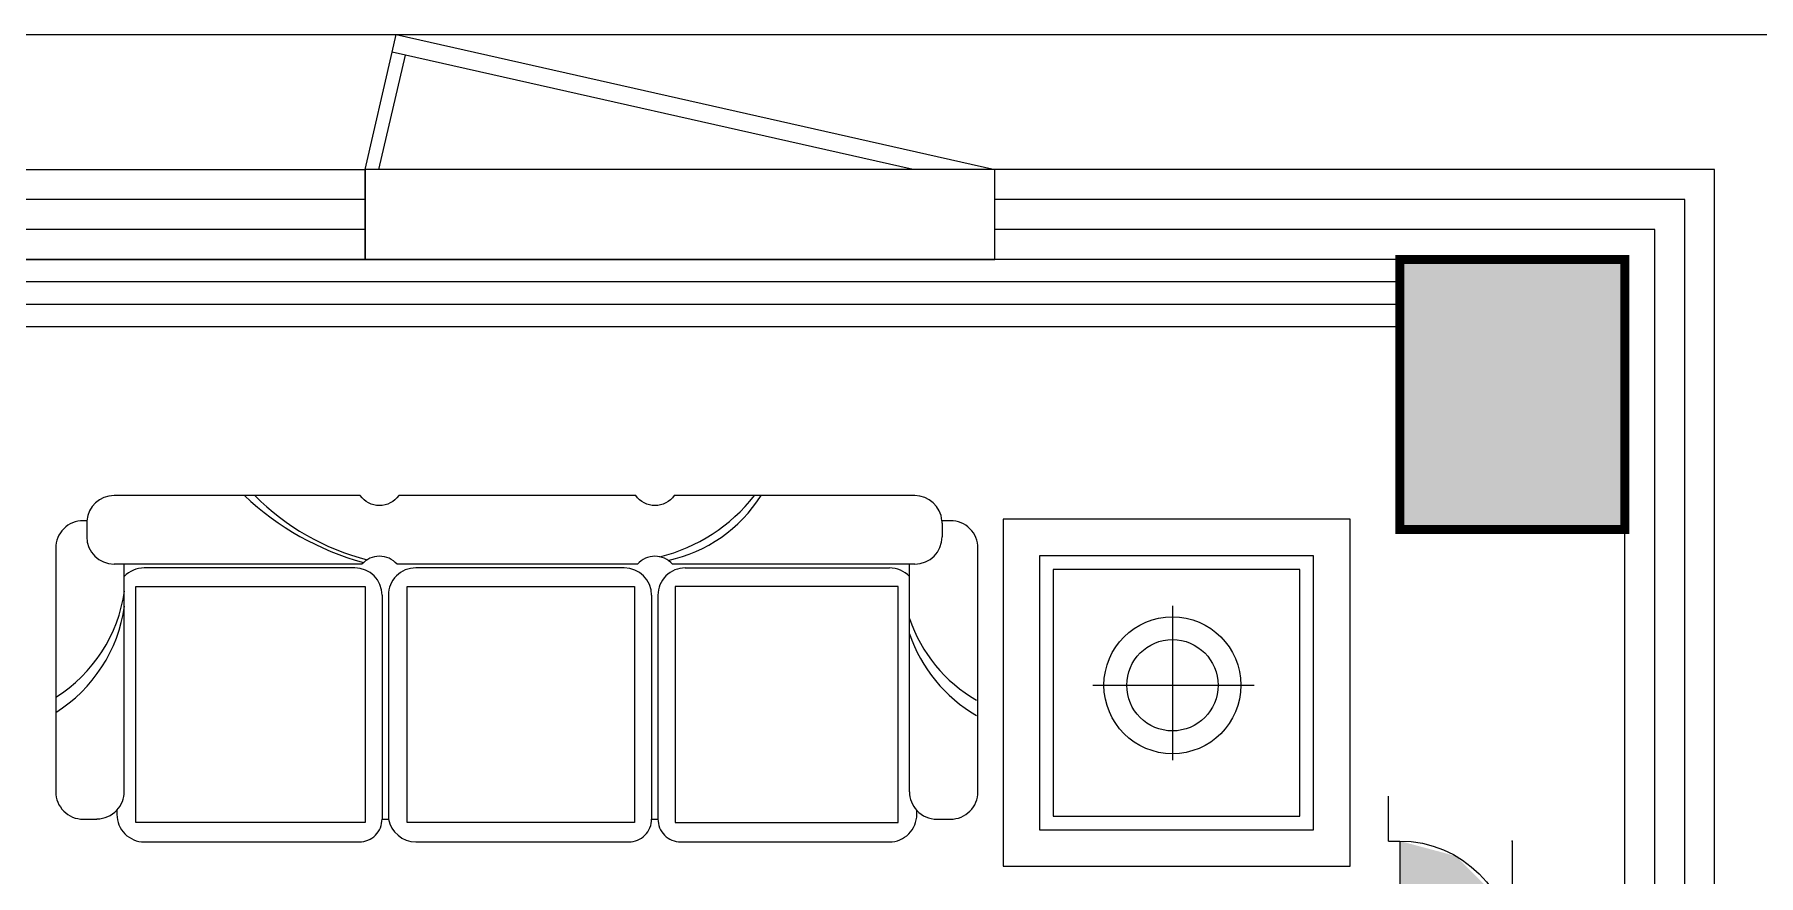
# Model space of a CAD drawing. Extents: x -6243262 to 3079315, y -2914302 to 172723.
# Drawn here: x -1780833 to -1777000, y -597556 to -595687 of the extents above; entities that cross this region are included whole.
import ezdxf

# ---------------------------------------------------------------- set-up
doc = ezdxf.new("R2010")
doc.units = 0
doc.header["$LTSCALE"] = 1000
for name, color, linetype in [('0-柱网', 2, 'Continuous'), ('0-铝板', 32, 'Continuous'), ('A-FLOR-OTHER1-ON', 253, 'Continuous'), ('CURTWALL', 4, 'Continuous'), ('EQUIP-插座', 3, 'Continuous'), ('EQUIP-照明', 3, 'Continuous'), ('fur', 253, 'Continuous'), ('STAIR', 2, 'Continuous'), ('WALL', 9, 'Continuous'), ('WINDOW', 4, 'Continuous')]:
    doc.layers.add(name, color=color, linetype=linetype)
doc.styles.get("Standard").update_dxf_attribs({"font": 'gbenor.shx', "bigfont": 'gbcbig.shx'})

# ---------------------------------------------------------------- blocks, each defined once
blk = doc.blocks.new('$plan$00002641')
at = {"layer": 'fur', "color": 0}
for p, q in [((133.6, 1785.8), (133.6, 1176.8)), ((742.6, 1785.8), (133.6, 1785.8)), ((742.6, 1176.8), (742.6, 1785.8)), ((164, 1755.3), (164, 1207.2)), ((712.1, 1755.3), (164, 1755.3)), ((712.1, 1207.2), (712.1, 1755.3)), ((421.5, 1295.4), (421.5, 1653.8)), ((244.6, 1472.1), (588.3, 1472.1)), ((164, 1207.2), (712.1, 1207.2)), ((133.6, 1176.8), (742.6, 1176.8)), ((60.9, 960.1), (91.3, 960.1)), ((152.2, 899.2), (152.2, 360.8)), ((658.3, 887.6), (152.2, 887.6)), ((201.8, 862.1), (201.8, 366.3)), ((726.2, 862.1), (201.8, 862.1)), ((726.2, 366.3), (726.2, 862.1)), ((160.6, 389.2), (160.6, 843)), ((201.8, 366.3), (726.2, 366.3)), ((221.5, 328.3), (718.8, 328.3)), ((221.5, 314.4), (718.8, 314.4)), ((152.2, 282.7), (152.2, -251.6)), ((201.8, 276.4), (726.2, 276.4)), ((201.8, -229.1), (201.8, 276.4)), ((726.2, 276.4), (726.2, -229.1)), ((160.6, 253.5), (160.6, -210)), ((726.2, -229.1), (201.8, -229.1)), ((221.5, -270.9), (718.8, -270.9)), ((221.5, -284.8), (718.8, -284.8)), ((152.2, -329.7), (152.2, -880.6)), ((201.8, -322.8), (726.2, -322.8)), ((201.8, -832.6), (201.8, -322.8)), ((726.2, -322.8), (726.2, -832.6)), ((160.6, -345.7), (160.6, -813.5)), ((726.2, -832.6), (201.8, -832.6)), ((658.3, -858), (152.2, -858)), ((60.9, -941.5), (91.3, -941.5))]:
    blk.add_line(p, q, dxfattribs=at)
blk.add_lwpolyline([(823.8, 1095.6), (823.8, 1867), (52.4, 1867), (52.4, 1095.6)], close=True, dxfattribs=at)
blk.add_lwpolyline([(718.5, -918.9, 0.207927), (699.2, -874.4), (708.7, -874.4, 0.414214), (769.6, -813.5), (769.6, -335.6, 0.414214), (718.8, -284.8), (718.8, -270.9, 0.354555), (769.6, -210), (769.6, 263.7, 0.414214), (718.8, 314.4), (718.8, 328.3, 0.414214), (769.6, 379), (769.6, 843, 0.414214), (708.7, 903.9), (699.9, 903.9, 0.207927), (719.2, 948.5), (719.2, 978.9, 0.414214), (658.3, 1039.8), (116.6, 1039.8, 0.414214), (55.7, 978.9), (55.7, 959.8, 0.389489), (0, 899.2), (0, 364.5, -0.514939), (0, 279), (0, -247.9, -0.514939), (0, -333.4), (0, -880.6, 0.389489), (55.7, -941.2), (55.7, -949.4, 0.414214), (116.6, -1010.3), (658.3, -1010.3, 0.414214), (719.2, -949.4), (719.2, -918.9)], format="xyb", close=True, dxfattribs=at)
for radius in [152.2, 101.5]:
    blk.add_circle((421.5, 1472.1), radius, dxfattribs=at)
for centre, radius, start, end in [((165.1, 1204.3), 334.7, 288.8232, 329.8898), ((199, 1204.3), 334.7, 288.8232, 329.8898), ((60.9, 899.2), 60.9, 90, 94.8786), ((91.3, 899.2), 60.9, 0, 90), ((221.5, 843), 60.9, 133.0161, 180), ((658.3, 948.5), 60.9, 270, 313.0161), ((-173.7, 283.2), 324.8, 12.0984, 57.6672), ((-237.6, 240.4), 384.7, 13.8701, 51.8705), ((221.5, 389.2), 60.9, 180, 270), ((187.3, 321.8), 52.5, 131.9207, 228.0793), ((221.5, 253.5), 60.9, 90, 180), ((221.5, -210), 60.9, 180, 270), ((187.3, -290.6), 52.5, 131.9207, 228.0793), ((221.5, -345.7), 60.9, 90, 180), ((-382.6, -183.7), 542.1, 314.8957, 345.6532), ((-459.3, -157.7), 631.1, 316.7033, 344.5009), ((221.5, -813.5), 60.9, 180, 226.9839), ((91.3, -880.6), 60.9, 270, 0), ((165.1, -1188.8), 334.7, 32.2352, 81.9364), ((199, -1188.8), 334.7, 32.2352, 81.9364), ((657.6, -918.9), 60.9, 46.9839, 90), ((60.9, -880.6), 60.9, 265.1214, 270)]:
    blk.add_arc(centre, radius, start, end, dxfattribs=at)
blk = doc.blocks.new('1#柱网')
at = {"layer": '0-柱网'}
blk.add_hatch(color=0, dxfattribs=at).paths.add_polyline_path([(533705, 93967.2), (533705, 93367.2), (534205, 93367.2), (534205, 93967.2)])
at = {"layer": '0-柱网', "color": 0, "const_width": 20}
blk.add_lwpolyline([(533705, 93967.2), (533705, 93367.2), (534205, 93367.2), (534205, 93967.2), (533705, 93967.2)], dxfattribs=at)
blk = doc.blocks.new('A$C22252488')
at = {"layer": '0-铝板', "color": 0}
blk.add_lwpolyline([(1218.1, 0), (60.2, 261), (69.2, 300), (1400, 0)], dxfattribs=at)
at = {"layer": 'WINDOW', "color": 0}
for points in [[(0, 0), (60.2, 261)], [(30.8, 0), (89.5, 254.4)]]:
    blk.add_lwpolyline(points, dxfattribs=at)
blk = doc.blocks.new('$WINLIB2D$00000001')
at = {"color": 0}
for points in [[(-0.5, 0.5), (-0.5, -0.5)], [(-0.5, 0.5), (0.5, 0.5)], [(0.5, -0.5), (0.5, 0.5)], [(0.5, 0.1667), (-0.5, 0.1667)], [(0.5, -0.1667), (-0.5, -0.1667)], [(-0.5, -0.5), (0.5, -0.5)]]:
    blk.add_lwpolyline(points, dxfattribs=at)
blk = doc.blocks.new('33')
at = {"layer": '0-铝板', "color": 8}
blk.add_lwpolyline([(1421595.1, -770852.2), (1457095.1, -770852.2), (1457095.1, -779352.2)], dxfattribs=at)
at = {"layer": 'A-FLOR-OTHER1-ON', "color": 8}
for points in [[(1456095.1, -771352.2), (1448745.1, -771352.2)], [(1456095.1, -771502.2), (1448745.1, -771502.2)]]:
    blk.add_lwpolyline(points, dxfattribs=at)
at = {"layer": 'CURTWALL', "color": 8}
for p, q in [((1456795.1, -771152.2), (1455195.1, -771152.2)), ((1456795.1, -779352.2), (1456795.1, -771152.2)), ((1456728.5, -771218.9), (1455195.1, -771218.9)), ((1456728.5, -779352.2), (1456728.5, -771218.9)), ((1456661.8, -771285.5), (1455195.1, -771285.5)), ((1456661.8, -779352.2), (1456661.8, -771285.5)), ((1456595.1, -771352.2), (1455195.1, -771352.2)), ((1456595.1, -779352.2), (1456595.1, -771352.2))]:
    blk.add_line(p, q, dxfattribs=at)
at = {"layer": 'STAIR', "color": 8}
for points in [[(1456095.1, -771402.2), (1448745.1, -771402.2)], [(1456095.1, -771452.2), (1448745.1, -771452.2)]]:
    blk.add_lwpolyline(points, dxfattribs=at)
at = {"layer": 'WALL', "color": 8}
for p, q in [((1455195.1, -771152.2), (1453795.1, -771152.2)), ((1453795.1, -771152.2), (1453795.1, -771352.2)), ((1455195.1, -771352.2), (1455195.1, -771152.2)), ((1453795.1, -771352.2), (1455195.1, -771352.2))]:
    blk.add_line(p, q, dxfattribs=at)
at = {"color": 8, "rotation": 270}
blk.add_blockref('$plan$00002641', (1454117.7, -771877.1), dxfattribs=at)
at = {"layer": '0-柱网', "color": 8}
blk.add_blockref('1#柱网', (922390.1, -865319.4), dxfattribs=at)
at = {"layer": '0-铝板', "color": 8}
blk.add_blockref('A$C22252488', (1453795.1, -771152.2), dxfattribs=at)
at = {"layer": 'WINDOW', "color": 8, "xscale": -2600, "yscale": -200, "zscale": -2600, "rotation": 180}
blk.add_blockref('$WINLIB2D$00000001', (1452495.1, -771252.2), dxfattribs=at)
blk = doc.blocks.new('$equip$00001240')
for p, q in [((-0.5, 1.05), (-0.7, 1.05)), ((-0.5, 1.05), (-0.5, 1)), ((-0.5, 1), (0.5, 1)), ((0.5, 1.05), (0.7, 1.05)), ((0.5, 1.05), (0.5, 1)), ((-0.5, 0.5), (0.5, 0.5)), ((0, 0.5), (0, 0))]:
    blk.add_line(p, q)
blk.add_arc((0, 1), 0.5, 180, 0)
for points in [[(0.433, 0.75), (-0.433, 0.75), (0.5, 1), (-0.5, 1)], [(0.25, 0.567), (-0.25, 0.567), (0.433, 0.75), (-0.433, 0.75)], [(0, 0.5), (0, 0.5), (0.25, 0.567), (-0.25, 0.567)]]:
    blk.add_solid(points)
at = {"layer": 'EQUIP-照明'}
for p in [(0, 1), (-0.5, 0.5), (0.5, 0.5), (0, 0)]:
    blk.add_point(p, dxfattribs=at)
at = {"layer": 'EQUIP-照明', "flags": 9}
blk.add_attdef('A', (0, 0), '', height=0.00002, dxfattribs=at)

msp = doc.modelspace()

# ---------------------------------------------------------------- block references
msp.add_blockref('33', (-3233892.8, 175165.3))
at = {"layer": 'EQUIP-插座', "xscale": -500, "yscale": 500, "zscale": 500, "rotation": 90}
msp.add_blockref('$equip$00001240', (-1777297.7, -597729.5), dxfattribs=at)

doc.saveas('drawing.dxf')
